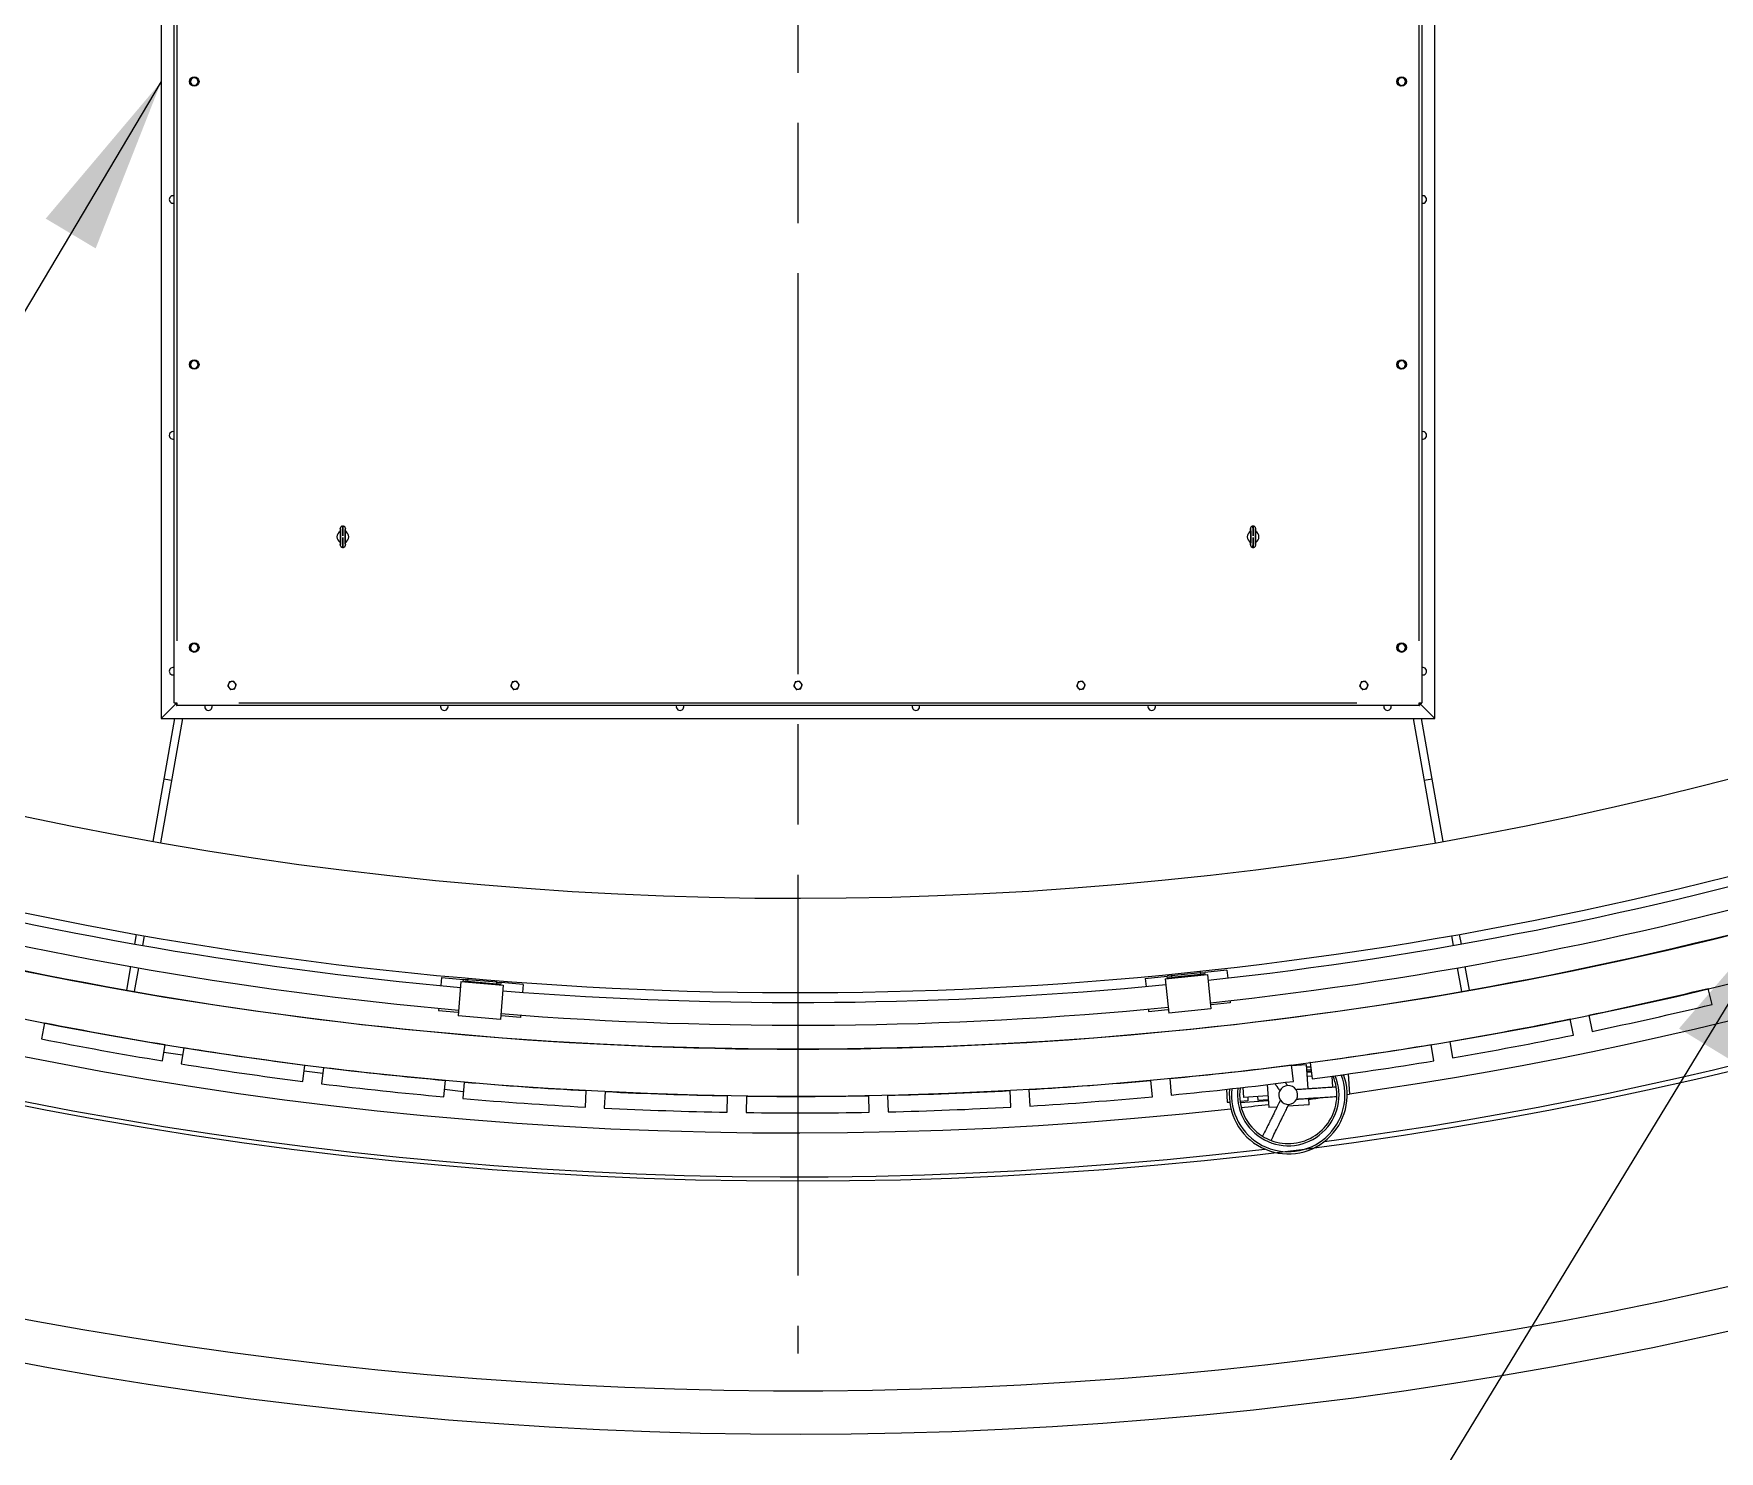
# Model space of a CAD drawing. Header units: millimetres. Extents: x 0 to 89100, y 0 to 63000.
# Drawn here: x 18898 to 22472, y 6800 to 9805 of the extents above; entities that cross this region are included whole.
import ezdxf

# ---------------------------------------------------------------- set-up
doc = ezdxf.new("R2010")
doc.units = ezdxf.units.MM
doc.header["$LTSCALE"] = 150
doc.linetypes.add('CHAIN', pattern=[0.3543, 0.2362, -0.0295, 0.0591, -0.0295])
doc.layers.add('4003-AREA-02.1_F-Foundation', color=7, linetype='Continuous', lineweight=25, true_color=0xadadad)
for name, color, linetype, lineweight in [('4003-AREA-02.1_T-Tank', 7, 'Continuous', 25), ('Center Mark', 7, 'Continuous', 18), ('Symbol', 7, 'Continuous', 18), ('Visible', 7, 'Continuous', 25), ('Visible Narrow', 7, 'Continuous', 18)]:
    doc.layers.add(name, color=color, linetype=linetype, lineweight=lineweight)
doc.styles.add('Title', font='arial.ttf')
doc.dimstyles.new('Default - Method 2a$7', dxfattribs={"dimscale": 150, "dimtxt": 3, "dimasz": 2.5, "dimexe": 3, "dimexo": 0.5, "dimgap": 0.7, "dimtad": 0, "dimtoh": 1, "dimdec": 1, "dimrnd": 1e-08, "dimtxsty": 'Title', "dimcen": 0.09, "dimdle": 10, "dimclrd": 256, "dimclre": 256, "dimclrt": 7, "dimazin": 2, "dimtfac": 0.833333, "dimtdec": 1, "dimtmove": 0, "dimatfit": 3, "dimfxl": 1, "dimtolj": 1, "dimlwd": -1, "dimlwe": -1, "dimarcsym": 0})

msp = doc.modelspace()

# ---------------------------------------------------------------- linework, layer by layer
at = {"layer": '4003-AREA-02.1_F-Foundation'}
msp.add_circle((20518.6, 15802.58), 8430, dxfattribs=at)
at = {"layer": '4003-AREA-02.1_T-Tank'}
msp.add_circle((20518.6, 15802.58), 8150, dxfattribs=at)
at = {"layer": 'Center Mark', "linetype": 'CHAIN', "ltscale": 23.990969}
msp.add_line((20518.6, 24597.58), (20518.6, 7007.58), dxfattribs=at)
at = {"layer": 'Visible'}
for p, q in [((19168.6, 11053.93), (19168.6, 8353.93)), ((21868.62, 8353.93), (21868.62, 11053.93)), ((19195.61, 8386.93), (19195.61, 11020.93)), ((21841.61, 11020.93), (21841.61, 8386.93)), ((19553.18, 8761.43), (19554.05, 8761.43)), ((21483.18, 8761.43), (21484.05, 8761.43)), ((19547.61, 8751.43), (19547.87, 8751.43)), ((19547.61, 8749.9), (19547.61, 8751.43)), ((19547.61, 8726.43), (19547.61, 8727.97)), ((19547.61, 8726.43), (19547.87, 8726.43)), ((19559.61, 8751.43), (19559.35, 8751.43)), ((19559.35, 8726.43), (19559.61, 8726.43)), ((19559.61, 8751.43), (19559.61, 8749.9)), ((19559.61, 8727.97), (19559.61, 8726.43)), ((21477.61, 8751.43), (21477.87, 8751.43)), ((21477.61, 8749.9), (21477.61, 8751.43)), ((21477.61, 8726.43), (21477.61, 8727.97)), ((21477.61, 8726.43), (21477.87, 8726.43)), ((21489.61, 8751.43), (21489.35, 8751.43)), ((21489.35, 8726.43), (21489.61, 8726.43)), ((21489.61, 8751.43), (21489.61, 8749.9)), ((21489.61, 8727.97), (21489.61, 8726.43)), ((19553.18, 8716.43), (19554.05, 8716.43)), ((21483.18, 8716.43), (21484.05, 8716.43)), ((19168.6, 8353.93), (19201.61, 8386.93)), ((19201.61, 8386.93), (19168.61, 8353.92)), ((19195.61, 8386.93), (19201.61, 8386.93)), ((19195.61, 8386.93), (19195.61, 8386.05)), ((19198.61, 8386.05), (19195.61, 8386.05)), ((19198.61, 8386.93), (19198.61, 8386.05)), ((19201.61, 8383.93), (19200.73, 8383.93)), ((19200.73, 8383.93), (19200.73, 8380.93)), ((19200.73, 8380.93), (19201.61, 8380.93)), ((19201.61, 8386.93), (19201.61, 8380.93)), ((21835.61, 8380.93), (19201.61, 8380.93)), ((21868.61, 8353.92), (21835.61, 8386.93)), ((21835.61, 8386.93), (21841.61, 8386.93)), ((21835.61, 8380.93), (21835.61, 8386.93)), ((21835.61, 8383.93), (21836.49, 8383.93)), ((21835.61, 8380.93), (21836.49, 8380.93)), ((21835.62, 8386.93), (21868.62, 8353.93)), ((21836.49, 8383.93), (21836.49, 8380.93)), ((21838.61, 8386.93), (21838.61, 8386.05)), ((21838.61, 8386.05), (21841.61, 8386.05)), ((21841.61, 8386.05), (21841.61, 8386.93)), ((19151.06, 8092.93), (19197.08, 8353.92)), ((19213.33, 8353.92), (19166.82, 8090.15)), ((19168.61, 8353.92), (21868.61, 8353.92)), ((21870.39, 8090.15), (21823.88, 8353.92)), ((21840.13, 8353.92), (21886.15, 8092.93)), ((19112.71, 7875.44), (19116.33, 7895.97)), ((19132.09, 7893.19), (19128.47, 7872.66)), ((21908.74, 7872.66), (21905.12, 7893.19)), ((21920.88, 7895.97), (21924.5, 7875.44)), ((19095.49, 7777.79), (19104.32, 7827.87)), ((21932.89, 7827.87), (21941.72, 7777.79)), ((19120.08, 7825.09), (19111.25, 7775.02)), ((19762.55, 7804.27), (19761.15, 7787.45)), ((19762.55, 7804.27), (19809.39, 7800.35)), ((19803.99, 7795.79), (19797.91, 7723.04)), ((19803.99, 7795.79), (19893.68, 7788.29)), ((19808.97, 7795.37), (19809.39, 7800.35)), ((19818.36, 7799.6), (19809.39, 7800.35)), ((19811.96, 7795.12), (19812.13, 7797.11)), ((19818.11, 7796.61), (19812.13, 7797.11)), ((19818.11, 7796.61), (19879.89, 7791.45)), ((19818.61, 7802.59), (19818.36, 7799.6)), ((19880.14, 7794.44), (19818.36, 7799.6)), ((19818.65, 7803.15), (19818.61, 7802.59)), ((19879.89, 7791.45), (19885.87, 7790.95)), ((19880.14, 7794.44), (19880.39, 7797.43)), ((19880.14, 7794.44), (19889.11, 7793.69)), ((19880.44, 7797.98), (19880.39, 7797.43)), ((19888.69, 7788.7), (19889.11, 7793.69)), ((19935.95, 7789.77), (19889.11, 7793.69)), ((21254.93, 7802.43), (21301.68, 7807.24)), ((21254.93, 7802.43), (21256.66, 7785.64)), ((21297.22, 7801.76), (21386.75, 7810.97)), ((21297.22, 7801.76), (21304.7, 7729.14)), ((21310.64, 7808.16), (21301.68, 7807.24)), ((21302.2, 7802.27), (21301.68, 7807.24)), ((21310.94, 7805.18), (21304.97, 7804.56)), ((21305.18, 7802.57), (21304.97, 7804.56)), ((21310.27, 7811.7), (21310.33, 7811.15)), ((21310.33, 7811.15), (21310.64, 7808.16)), ((21372.31, 7814.51), (21310.64, 7808.16)), ((21310.94, 7805.18), (21372.62, 7811.53)), ((21371.95, 7818.05), (21372, 7817.5)), ((21372.31, 7814.51), (21372, 7817.5)), ((21372.31, 7814.51), (21381.26, 7815.44)), ((21372.62, 7811.53), (21378.59, 7812.14)), ((21378.79, 7810.15), (21378.59, 7812.14)), ((21428.02, 7820.25), (21381.26, 7815.44)), ((21381.77, 7810.46), (21381.26, 7815.44)), ((21386.75, 7810.97), (21394.23, 7738.36)), ((21428.02, 7820.25), (21429.74, 7803.46)), ((21925.96, 7775.02), (21917.13, 7825.09)), ((19885.71, 7788.95), (19885.87, 7790.95)), ((19893.68, 7788.29), (19887.6, 7715.54)), ((19935.95, 7789.77), (19934.54, 7772.95)), ((22456.8, 7747.48), (22448.53, 7781.49)), ((19757.12, 7739.31), (19756.72, 7734.51)), ((19756.72, 7734.51), (19797.58, 7731.09)), ((19797.58, 7731.09), (19798.57, 7731.01)), ((19887.6, 7715.54), (19797.91, 7723.04)), ((19888.26, 7723.51), (19889.26, 7723.43)), ((19930.12, 7720.01), (19889.26, 7723.43)), ((19930.52, 7724.81), (19930.12, 7720.01)), ((21261.61, 7737.59), (21262.1, 7732.8)), ((21262.1, 7732.8), (21302.88, 7736.99)), ((21302.88, 7736.99), (21303.88, 7737.1)), ((21394.23, 7738.36), (21304.7, 7729.14)), ((21393.41, 7746.32), (21394.4, 7746.42)), ((21435.19, 7750.62), (21394.4, 7746.42)), ((21434.69, 7755.41), (21435.19, 7750.62)), ((22195.19, 7724.74), (22202.22, 7690.45)), ((18921.15, 7708.72), (18914.29, 7674.4)), ((22163.03, 7682.42), (22156, 7716.71)), ((19171.01, 7627.92), (19176.62, 7662.46)), ((19216.1, 7656.05), (19210.49, 7621.5)), ((21867.1, 7628.06), (21861.32, 7662.58)), ((21900.77, 7669.19), (21906.55, 7634.67)), ((19173.99, 7646.24), (19213.66, 7641.01)), ((19468.73, 7584.37), (19473.08, 7619.1)), ((19512.77, 7614.13), (19508.42, 7579.4)), ((21569.38, 7584.49), (21564.86, 7619.2)), ((21564.99, 7618.23), (21596.98, 7620.32)), ((21600.37, 7568.43), (21596.98, 7620.32)), ((21605.76, 7614.88), (21597.37, 7614.33)), ((21604.52, 7624.36), (21609.05, 7589.66)), ((19471.57, 7607.05), (19511.23, 7601.83)), ((19767.83, 7551.67), (19770.92, 7586.53)), ((19810.77, 7583.01), (19807.68, 7548.14)), ((21270.28, 7551.75), (21267.02, 7586.6)), ((21306.85, 7590.33), (21310.11, 7555.48)), ((21513.59, 7577.55), (21516.77, 7528.9)), ((21606.54, 7608.91), (21597.77, 7608.34)), ((21606.93, 7605.93), (21597.96, 7605.35)), ((21607.18, 7603.95), (21598.09, 7603.35)), ((21598.61, 7595.37), (21608.22, 7596)), ((21650.73, 7595.3), (21652.26, 7571.81)), ((21685.35, 7600.15), (21688.16, 7557.12)), ((19769.27, 7567.85), (19808.96, 7562.63)), ((20067.93, 7529.85), (20069.75, 7564.8)), ((20109.69, 7562.72), (20107.87, 7527.77)), ((20368.62, 7518.94), (20369.17, 7553.94)), ((20409.16, 7553.31), (20408.61, 7518.31)), ((20669.5, 7518.96), (20668.78, 7553.95)), ((20708.77, 7554.78), (20709.49, 7519.78)), ((20970.19, 7529.9), (20968.2, 7564.84)), ((21008.13, 7567.12), (21010.12, 7532.18)), ((21427.19, 7567.56), (21428.98, 7540.2)), ((21472.65, 7543.05), (21455.85, 7541.95)), ((21456.13, 7539.97), (21515.79, 7543.86)), ((21461.88, 7571.46), (21463.25, 7550.45)), ((21515.14, 7553.84), (21463.25, 7550.45)), ((21472.13, 7551.03), (21472.65, 7543.05)), ((21493.27, 7552.41), (21493.79, 7544.43)), ((21493.79, 7544.43), (21515.66, 7545.86)), ((21602.59, 7534.5), (21601.67, 7548.47)), ((21683.11, 7556.79), (21688.16, 7557.12)), ((21428.98, 7540.2), (21434.03, 7540.53)), ((21534.33, 7530.04), (21516.77, 7528.9)), ((21602.59, 7534.5), (21557.37, 7531.55))]:
    msp.add_line(p, q, dxfattribs=at)
for centre, radius in [((20518.6, 15802.58), 8250), ((19238.61, 9703.93), 10), ((21798.61, 9703.93), 10), ((19238.61, 9103.93), 10), ((21798.61, 9103.93), 10), ((19238.61, 8503.93), 10), ((21798.61, 8503.93), 10)]:
    msp.add_circle(centre, radius, dxfattribs=at)
for centre, radius, start, end in [((20518.6, 15802.58), 8966, 45.965085, 314.034915), ((20518.6, 15802.58), 8420, 17.272232, 276.750813), ((20518.6, 15802.58), 8326.9, 17.471529, 276.329235), ((20518.6, 15802.58), 8420, 277.617442, 342.727768), ((20518.6, 15802.58), 8326.9, 278.073684, 342.528471), ((20518.6, 15802.58), 8030, 205.790004, 303.30742), ((20518.6, 15802.58), 7830, 206.60031, 297.796899), ((19238.61, 9703.93), 8, 147.87607, 207.87607), ((19238.61, 9703.93), 8, 207.87607, 267.87607), ((19238.61, 9703.93), 8, 87.87607, 147.87607), ((19238.61, 9703.93), 8, 267.87607, 327.87607), ((19238.61, 9703.93), 8, 27.87607, 87.87607), ((19238.61, 9703.93), 8, 327.87607, 27.87607), ((21798.61, 9703.93), 8, 165.54232, 225.54232), ((21798.61, 9703.93), 8, 105.54232, 165.54232), ((21798.61, 9703.93), 8, 225.54232, 285.54232), ((21798.61, 9703.93), 8, 45.54232, 105.54232), ((21798.61, 9703.93), 8, 285.54232, 345.54232), ((21798.61, 9703.93), 8, 345.54232, 45.54232), ((20518.6, 15802.58), 8874, 225.297004, 314.029925), ((19193.6, 9453.93), 8, 75.45565, 284.54435), ((21843.62, 9453.93), 8, 255.45565, 104.54435), ((19238.61, 9103.93), 8, 147.87607, 207.87607), ((19238.61, 9103.93), 8, 207.87607, 267.87607), ((19238.61, 9103.93), 8, 87.87607, 147.87607), ((19238.61, 9103.93), 8, 267.87607, 327.87607), ((19238.61, 9103.93), 8, 27.87607, 87.87607), ((19238.61, 9103.93), 8, 327.87607, 27.87607), ((21798.61, 9103.93), 8, 165.54232, 225.54232), ((21798.61, 9103.93), 8, 105.54232, 165.54232), ((21798.61, 9103.93), 8, 225.54232, 285.54232), ((21798.61, 9103.93), 8, 45.54232, 105.54232), ((21798.61, 9103.93), 8, 285.54232, 345.54232), ((21798.61, 9103.93), 8, 345.54232, 45.54232), ((19193.6, 8953.93), 8, 75.45565, 284.54435), ((21843.62, 8953.93), 8, 255.45565, 104.54435), ((20518.6, 15802.58), 8150, 240.056241, 259.943759), ((19553.61, 8738.93), 12.5, 117.64713, 242.35287), ((19553.61, 8738.93), 12.5, 297.64713, 62.35287), ((21483.61, 8738.93), 12.5, 117.64713, 242.35287), ((21483.61, 8738.93), 12.5, 297.64713, 62.35287), ((20518.6, 15802.58), 8150, 280.056241, 299.943759), ((19238.61, 8503.93), 8, 147.87607, 207.87607), ((19238.61, 8503.93), 8, 87.87607, 147.87607), ((19238.61, 8503.93), 8, 27.87607, 87.87607), ((19238.61, 8503.93), 8, 327.87607, 27.87607), ((21798.61, 8503.93), 8, 105.54232, 165.54232), ((21798.61, 8503.93), 8, 45.54232, 105.54232), ((21798.61, 8503.93), 8, 345.54232, 45.54232), ((19238.61, 8503.93), 8, 207.87607, 267.87607), ((19238.61, 8503.93), 8, 267.87607, 327.87607), ((21798.61, 8503.93), 8, 165.54232, 225.54232), ((21798.61, 8503.93), 8, 225.54232, 285.54232), ((21798.61, 8503.93), 8, 285.54232, 345.54232), ((19193.6, 8453.93), 8, 75.45565, 284.54435), ((21843.62, 8453.93), 8, 255.45565, 104.54435), ((19318.61, 8423.93), 8, 158.11971, 218.11971), ((19318.61, 8423.93), 8, 98.11971, 158.11971), ((19318.61, 8423.93), 8, 218.11971, 278.11971), ((19318.61, 8423.93), 8, 38.11971, 98.11971), ((19318.61, 8423.93), 8, 278.11971, 338.11971), ((19318.61, 8423.93), 8, 338.11971, 38.11971), ((19918.61, 8423.93), 8, 158.11971, 218.11971), ((19918.61, 8423.93), 8, 98.11971, 158.11971), ((19918.61, 8423.93), 8, 218.11971, 278.11971), ((19918.61, 8423.93), 8, 38.11971, 98.11971), ((19918.61, 8423.93), 8, 278.11971, 338.11971), ((19918.61, 8423.93), 8, 338.11971, 38.11971), ((20518.61, 8423.93), 8, 158.11971, 218.11971), ((20518.61, 8423.93), 8, 98.11971, 158.11971), ((20518.61, 8423.93), 8, 218.11971, 278.11971), ((20518.61, 8423.93), 8, 38.11971, 98.11971), ((20518.61, 8423.93), 8, 278.11971, 338.11971), ((20518.61, 8423.93), 8, 338.11971, 38.11971), ((21118.61, 8423.93), 8, 158.11971, 218.11971), ((21118.61, 8423.93), 8, 98.11971, 158.11971), ((21118.61, 8423.93), 8, 218.11971, 278.11971), ((21118.61, 8423.93), 8, 38.11971, 98.11971), ((21118.61, 8423.93), 8, 278.11971, 338.11971), ((21118.61, 8423.93), 8, 338.11971, 38.11971), ((21718.61, 8423.93), 8, 158.11971, 218.11971), ((21718.61, 8423.93), 8, 98.11971, 158.11971), ((21718.61, 8423.93), 8, 218.11971, 278.11971), ((21718.61, 8423.93), 8, 38.11971, 98.11971), ((21718.61, 8423.93), 8, 278.11971, 338.11971), ((21718.61, 8423.93), 8, 338.11971, 38.11971), ((19268.61, 8378.92), 8, 165.45565, 14.54435), ((19768.61, 8378.92), 8, 165.45565, 14.54435), ((20268.61, 8378.92), 8, 165.45565, 14.54435), ((20768.61, 8378.92), 8, 165.45565, 14.54435), ((21268.61, 8378.92), 8, 165.45565, 14.54435), ((21768.61, 8378.92), 8, 165.45565, 14.54435), ((20518.6, 15802.58), 7695, 259.940433, 260.059567), ((20518.6, 15802.58), 7695, 279.940433, 280.059567), ((20518.6, 15802.58), 8050.85, 276.19935, 286.217382), ((20518.6, 15802.58), 8050.85, 254.978237, 264.9003), ((20518.6, 15802.58), 8099.15, 276.19744, 286.219291), ((20518.6, 15802.58), 8099.15, 254.978237, 264.90221), ((20518.6, 15802.58), 8150, 259.943759, 260.056241), ((20518.6, 15802.58), 8150, 260.056241, 279.943759), ((20518.6, 15802.58), 8050.85, 265.540809, 275.558841), ((20518.6, 15802.58), 8150, 279.943759, 280.056241), ((20518.6, 15802.58), 8250, 281.725443, 283.52857), ((20518.6, 15802.58), 8099.15, 265.5389, 275.560751), ((20518.6, 15802.58), 8285, 281.724856, 283.529156), ((20518.6, 15802.58), 8250, 258.835269, 260.638396), ((20518.6, 15802.58), 8250, 279.644518, 281.447645), ((20518.6, 15802.58), 8285, 258.834683, 260.638983), ((20518.6, 15802.58), 8250, 260.916194, 262.719321), ((20518.6, 15802.58), 8250, 277.563593, 279.36672), ((20518.6, 15802.58), 8285, 279.643931, 281.448232), ((20518.6, 15802.58), 8285, 260.915607, 262.719908), ((20518.6, 15802.58), 8250, 262.997119, 264.800246), ((20518.6, 15802.58), 8250, 275.482668, 277.285795), ((20518.6, 15802.58), 8285, 277.563006, 279.367307), ((20518.6, 15802.58), 8285, 262.996532, 264.800833), ((20518.6, 15802.58), 8250, 265.078044, 266.881171), ((20518.6, 15802.58), 8250, 273.401743, 275.20487), ((20518.6, 15802.58), 8285, 275.482081, 277.286382), ((21558.11, 7555.65), 125, 174.19767, 20.17059), ((21558.11, 7555.65), 120.32, 173.71748, 20.65078), ((21558.11, 7555.65), 107.68, 172.1956, 22.17265), ((21558.11, 7555.65), 103.18, 9.29738, 22.80947), ((20518.6, 15802.58), 8285, 265.077457, 266.881758), ((20518.6, 15802.58), 8250, 267.158969, 268.962096), ((20518.6, 15802.58), 8250, 269.239894, 271.04302), ((20518.6, 15802.58), 8250, 271.320818, 273.123945), ((20518.6, 15802.58), 8285, 273.401157, 275.205457), ((21558.11, 7555.65), 103.18, 171.55879, 238.17373), ((21558.11, 7555.65), 103.18, 249.29738, 358.17373), ((21558.11, 7555.65), 20, 153.73556, 213.73556), ((21558.11, 7555.65), 20, 93.73556, 153.73556), ((21558.11, 7555.65), 20, 213.73556, 273.73556), ((21558.11, 7555.65), 20, 33.73556, 93.73556), ((21558.11, 7555.65), 20, 273.73556, 333.73556), ((21558.11, 7555.65), 20, 333.73556, 33.73556), ((20518.6, 15802.58), 8326.9, 277.474488, 277.683057), ((21558.11, 7555.65), 103.18, 358.17373, 9.29738), ((20518.6, 15802.58), 8285, 267.158382, 268.962682), ((20518.6, 15802.58), 8285, 269.239307, 271.043607), ((20518.6, 15802.58), 8285, 271.320232, 273.124532), ((20518.6, 15802.58), 8326.9, 276.480799, 276.881666), ((21558.11, 7555.65), 103.18, 238.17373, 249.29738)]:
    msp.add_arc(centre, radius, start, end, dxfattribs=at)
for points, weights in [([(19231.84, 9708.19), (19230.7, 9706.37), (19229.38, 9704.27)], [1, 1.03814443452, 1.0003653387]), ([(19229.38, 9704.27), (19230.54, 9702.09), (19231.54, 9700.19)], [1.0003653387, 1.03814443452, 1]), ([(19231.54, 9700.19), (19232.54, 9698.3), (19233.7, 9696.11)], [1, 1.03814443452, 1.0003653387]), ([(19234.29, 9712.1), (19232.98, 9710), (19231.84, 9708.19)], [1.0003653387, 1.03814443452, 1]), ([(19233.7, 9696.11), (19236.18, 9696.02), (19238.32, 9695.94)], [1.0003653387, 1.03814443452, 1]), ([(19238.91, 9711.93), (19236.77, 9712.01), (19234.29, 9712.1)], [1, 1.03814443452, 1.0003653387]), ([(19238.32, 9695.94), (19240.46, 9695.86), (19242.93, 9695.77)], [1, 1.03814443452, 1.0003653387]), ([(19243.53, 9711.76), (19241.05, 9711.85), (19238.91, 9711.93)], [1.0003653387, 1.03814443452, 1]), ([(19242.93, 9695.77), (19244.25, 9697.86), (19245.39, 9699.68)], [1.0003653387, 1.03814443452, 1]), ([(19245.69, 9707.67), (19244.68, 9709.57), (19243.53, 9711.76)], [1, 1.03814443452, 1.0003653387]), ([(19245.39, 9699.68), (19246.53, 9701.49), (19247.84, 9703.59)], [1, 1.03814443452, 1.0003653387]), ([(19247.84, 9703.59), (19246.69, 9705.78), (19245.69, 9707.67)], [1.0003653387, 1.03814443452, 1]), ([(21790.87, 9705.93), (21790.33, 9703.85), (21789.71, 9701.46)], [1, 1.03814443452, 1.0003653387]), ([(21789.71, 9701.46), (21791.48, 9699.72), (21793.01, 9698.22)], [1.0003653387, 1.03814443452, 1]), ([(21792.02, 9710.4), (21791.4, 9708.01), (21790.87, 9705.93)], [1.0003653387, 1.03814443452, 1]), ([(21796.47, 9711.64), (21794.4, 9711.07), (21792.02, 9710.4)], [1, 1.03814443452, 1.0003653387]), ([(21793.01, 9698.22), (21794.54, 9696.72), (21796.31, 9694.99)], [1, 1.03814443452, 1.0003653387]), ([(21796.31, 9694.99), (21798.69, 9695.65), (21800.76, 9696.22)], [1.0003653387, 1.03814443452, 1]), ([(21800.92, 9712.88), (21798.54, 9712.21), (21796.47, 9711.64)], [1.0003653387, 1.03814443452, 1]), ([(21800.76, 9696.22), (21802.82, 9696.8), (21805.21, 9697.46)], [1, 1.03814443452, 1.0003653387]), ([(21804.22, 9709.64), (21802.69, 9711.14), (21800.92, 9712.88)], [1, 1.03814443452, 1.0003653387]), ([(21807.51, 9706.41), (21805.75, 9708.14), (21804.22, 9709.64)], [1.0003653387, 1.03814443452, 1]), ([(21805.21, 9697.46), (21805.83, 9699.86), (21806.36, 9701.94)], [1.0003653387, 1.03814443452, 1]), ([(21806.36, 9701.94), (21806.9, 9704.01), (21807.51, 9706.41)], [1, 1.03814443452, 1.0003653387]), ([(19231.84, 9108.19), (19230.7, 9106.37), (19229.38, 9104.27)], [1, 1.03814443452, 1.0003653387]), ([(19229.38, 9104.27), (19230.54, 9102.09), (19231.54, 9100.19)], [1.0003653387, 1.03814443452, 1]), ([(19231.54, 9100.19), (19232.54, 9098.3), (19233.7, 9096.11)], [1, 1.03814443452, 1.0003653387]), ([(19234.29, 9112.1), (19232.98, 9110), (19231.84, 9108.19)], [1.0003653387, 1.03814443452, 1]), ([(19233.7, 9096.11), (19236.18, 9096.02), (19238.32, 9095.94)], [1.0003653387, 1.03814443452, 1]), ([(19238.91, 9111.93), (19236.77, 9112.01), (19234.29, 9112.1)], [1, 1.03814443452, 1.0003653387]), ([(19238.32, 9095.94), (19240.46, 9095.86), (19242.93, 9095.77)], [1, 1.03814443452, 1.0003653387]), ([(19243.53, 9111.76), (19241.05, 9111.85), (19238.91, 9111.93)], [1.0003653387, 1.03814443452, 1]), ([(19242.93, 9095.77), (19244.25, 9097.86), (19245.39, 9099.68)], [1.0003653387, 1.03814443452, 1]), ([(19245.69, 9107.67), (19244.68, 9109.57), (19243.53, 9111.76)], [1, 1.03814443452, 1.0003653387]), ([(19245.39, 9099.68), (19246.53, 9101.49), (19247.84, 9103.59)], [1, 1.03814443452, 1.0003653387]), ([(19247.84, 9103.59), (19246.69, 9105.78), (19245.69, 9107.67)], [1.0003653387, 1.03814443452, 1]), ([(21790.87, 9105.93), (21790.33, 9103.85), (21789.71, 9101.46)], [1, 1.03814443452, 1.0003653387]), ([(21789.71, 9101.46), (21791.48, 9099.72), (21793.01, 9098.22)], [1.0003653387, 1.03814443452, 1]), ([(21792.02, 9110.4), (21791.4, 9108.01), (21790.87, 9105.93)], [1.0003653387, 1.03814443452, 1]), ([(21796.47, 9111.64), (21794.4, 9111.07), (21792.02, 9110.4)], [1, 1.03814443452, 1.0003653387]), ([(21793.01, 9098.22), (21794.54, 9096.72), (21796.31, 9094.99)], [1, 1.03814443452, 1.0003653387]), ([(21796.31, 9094.99), (21798.69, 9095.65), (21800.76, 9096.22)], [1.0003653387, 1.03814443452, 1]), ([(21800.92, 9112.88), (21798.54, 9112.21), (21796.47, 9111.64)], [1.0003653387, 1.03814443452, 1]), ([(21800.76, 9096.22), (21802.82, 9096.8), (21805.21, 9097.46)], [1, 1.03814443452, 1.0003653387]), ([(21804.22, 9109.64), (21802.69, 9111.14), (21800.92, 9112.88)], [1, 1.03814443452, 1.0003653387]), ([(21807.51, 9106.41), (21805.75, 9108.14), (21804.22, 9109.64)], [1.0003653387, 1.03814443452, 1]), ([(21805.21, 9097.46), (21805.83, 9099.86), (21806.36, 9101.94)], [1.0003653387, 1.03814443452, 1]), ([(21806.36, 9101.94), (21806.9, 9104.01), (21807.51, 9106.41)], [1, 1.03814443452, 1.0003653387]), ([(19547.81, 8750.01), (19547.82, 8749.37), (19547.82, 8748.78)], [1, 1.03210525676, 1.06244661735]), ([(19547.82, 8729.08), (19547.82, 8728.5), (19547.81, 8727.86)], [1.06244661735, 1.03210525676, 1]), ([(19559.41, 8748.78), (19559.41, 8749.37), (19559.41, 8750.01)], [1.06244661735, 1.03210525676, 1]), ([(19559.41, 8727.86), (19559.41, 8728.5), (19559.41, 8729.08)], [1, 1.03210525676, 1.06244661735]), ([(21477.81, 8750.01), (21477.82, 8749.37), (21477.82, 8748.78)], [1, 1.03210525676, 1.06244661735]), ([(21477.82, 8729.08), (21477.82, 8728.5), (21477.81, 8727.86)], [1.06244661735, 1.03210525676, 1]), ([(21489.41, 8748.78), (21489.41, 8749.37), (21489.41, 8750.01)], [1.06244661735, 1.03210525676, 1]), ([(21489.41, 8727.86), (21489.41, 8728.5), (21489.41, 8729.08)], [1, 1.03210525676, 1.06244661735]), ([(19231.84, 8508.19), (19230.7, 8506.37), (19229.38, 8504.27)], [1, 1.03814443452, 1.0003653387]), ([(19234.29, 8512.1), (19232.98, 8510), (19231.84, 8508.19)], [1.0003653387, 1.03814443452, 1]), ([(19238.91, 8511.93), (19236.77, 8512.01), (19234.29, 8512.1)], [1, 1.03814443452, 1.0003653387]), ([(19243.53, 8511.76), (19241.05, 8511.85), (19238.91, 8511.93)], [1.0003653387, 1.03814443452, 1]), ([(19245.69, 8507.67), (19244.68, 8509.57), (19243.53, 8511.76)], [1, 1.03814443452, 1.0003653387]), ([(19247.84, 8503.59), (19246.69, 8505.78), (19245.69, 8507.67)], [1.0003653387, 1.03814443452, 1]), ([(21792.02, 8510.4), (21791.4, 8508.01), (21790.87, 8505.93)], [1.0003653387, 1.03814443452, 1]), ([(21796.47, 8511.64), (21794.4, 8511.07), (21792.02, 8510.4)], [1, 1.03814443452, 1.0003653387]), ([(21800.92, 8512.88), (21798.54, 8512.21), (21796.47, 8511.64)], [1.0003653387, 1.03814443452, 1]), ([(21804.22, 8509.64), (21802.69, 8511.14), (21800.92, 8512.88)], [1, 1.03814443452, 1.0003653387]), ([(21807.51, 8506.41), (21805.75, 8508.14), (21804.22, 8509.64)], [1.0003653387, 1.03814443452, 1]), ([(21806.36, 8501.94), (21806.9, 8504.01), (21807.51, 8506.41)], [1, 1.03814443452, 1.0003653387]), ([(19229.38, 8504.27), (19230.54, 8502.09), (19231.54, 8500.19)], [1.0003653387, 1.03814443452, 1]), ([(19231.54, 8500.19), (19232.54, 8498.3), (19233.7, 8496.11)], [1, 1.03814443452, 1.0003653387]), ([(19233.7, 8496.11), (19236.18, 8496.02), (19238.32, 8495.94)], [1.0003653387, 1.03814443452, 1]), ([(19238.32, 8495.94), (19240.46, 8495.86), (19242.93, 8495.77)], [1, 1.03814443452, 1.0003653387]), ([(19242.93, 8495.77), (19244.25, 8497.86), (19245.39, 8499.68)], [1.0003653387, 1.03814443452, 1]), ([(19245.39, 8499.68), (19246.53, 8501.49), (19247.84, 8503.59)], [1, 1.03814443452, 1.0003653387]), ([(21790.87, 8505.93), (21790.33, 8503.85), (21789.71, 8501.46)], [1, 1.03814443452, 1.0003653387]), ([(21789.71, 8501.46), (21791.48, 8499.72), (21793.01, 8498.22)], [1.0003653387, 1.03814443452, 1]), ([(21793.01, 8498.22), (21794.54, 8496.72), (21796.31, 8494.99)], [1, 1.03814443452, 1.0003653387]), ([(21796.31, 8494.99), (21798.69, 8495.65), (21800.76, 8496.22)], [1.0003653387, 1.03814443452, 1]), ([(21800.76, 8496.22), (21802.82, 8496.8), (21805.21, 8497.46)], [1, 1.03814443452, 1.0003653387]), ([(21805.21, 8497.46), (21805.83, 8499.86), (21806.36, 8501.94)], [1.0003653387, 1.03814443452, 1]), ([(19311.19, 8426.91), (19310.39, 8424.92), (19309.47, 8422.63)], [1, 1.03814443452, 1.0003653387]), ([(19309.47, 8422.63), (19311, 8420.68), (19312.32, 8418.99)], [1.0003653387, 1.03814443452, 1]), ([(19312.91, 8431.2), (19311.99, 8428.9), (19311.19, 8426.91)], [1.0003653387, 1.03814443452, 1]), ([(19312.32, 8418.99), (19313.64, 8417.31), (19315.17, 8415.36)], [1, 1.03814443452, 1.0003653387]), ([(19317.48, 8431.85), (19315.36, 8431.55), (19312.91, 8431.2)], [1, 1.03814443452, 1.0003653387]), ([(19315.17, 8415.36), (19317.62, 8415.71), (19319.74, 8416.01)], [1.0003653387, 1.03814443452, 1]), ([(19322.06, 8432.5), (19319.61, 8432.16), (19317.48, 8431.85)], [1.0003653387, 1.03814443452, 1]), ([(19319.74, 8416.01), (19321.87, 8416.32), (19324.32, 8416.67)], [1, 1.03814443452, 1.0003653387]), ([(19324.91, 8428.87), (19323.58, 8430.56), (19322.06, 8432.5)], [1, 1.03814443452, 1.0003653387]), ([(19324.32, 8416.67), (19325.24, 8418.96), (19326.04, 8420.95)], [1.0003653387, 1.03814443452, 1]), ([(19327.76, 8425.24), (19326.23, 8427.18), (19324.91, 8428.87)], [1.0003653387, 1.03814443452, 1]), ([(19326.04, 8420.95), (19326.84, 8422.94), (19327.76, 8425.24)], [1, 1.03814443452, 1.0003653387]), ([(19911.19, 8426.91), (19910.39, 8424.92), (19909.47, 8422.63)], [1, 1.03814443452, 1.0003653387]), ([(19909.47, 8422.63), (19911, 8420.68), (19912.32, 8418.99)], [1.0003653387, 1.03814443452, 1]), ([(19912.91, 8431.2), (19911.99, 8428.9), (19911.19, 8426.91)], [1.0003653387, 1.03814443452, 1]), ([(19912.32, 8418.99), (19913.64, 8417.31), (19915.17, 8415.36)], [1, 1.03814443452, 1.0003653387]), ([(19917.48, 8431.85), (19915.36, 8431.55), (19912.91, 8431.2)], [1, 1.03814443452, 1.0003653387]), ([(19915.17, 8415.36), (19917.62, 8415.71), (19919.74, 8416.01)], [1.0003653387, 1.03814443452, 1]), ([(19922.06, 8432.5), (19919.61, 8432.16), (19917.48, 8431.85)], [1.0003653387, 1.03814443452, 1]), ([(19919.74, 8416.01), (19921.87, 8416.32), (19924.32, 8416.67)], [1, 1.03814443452, 1.0003653387]), ([(19924.91, 8428.87), (19923.58, 8430.56), (19922.06, 8432.5)], [1, 1.03814443452, 1.0003653387]), ([(19924.32, 8416.67), (19925.24, 8418.96), (19926.04, 8420.95)], [1.0003653387, 1.03814443452, 1]), ([(19927.76, 8425.24), (19926.23, 8427.18), (19924.91, 8428.87)], [1.0003653387, 1.03814443452, 1]), ([(19926.04, 8420.95), (19926.84, 8422.94), (19927.76, 8425.24)], [1, 1.03814443452, 1.0003653387]), ([(20511.19, 8426.91), (20510.39, 8424.92), (20509.47, 8422.63)], [1, 1.03814443452, 1.0003653387]), ([(20509.47, 8422.63), (20511, 8420.68), (20512.32, 8418.99)], [1.0003653387, 1.03814443452, 1]), ([(20512.91, 8431.2), (20511.99, 8428.9), (20511.19, 8426.91)], [1.0003653387, 1.03814443452, 1]), ([(20512.32, 8418.99), (20513.64, 8417.31), (20515.17, 8415.36)], [1, 1.03814443452, 1.0003653387]), ([(20517.48, 8431.85), (20515.36, 8431.55), (20512.91, 8431.2)], [1, 1.03814443452, 1.0003653387]), ([(20515.17, 8415.36), (20517.62, 8415.71), (20519.74, 8416.01)], [1.0003653387, 1.03814443452, 1]), ([(20522.06, 8432.5), (20519.61, 8432.16), (20517.48, 8431.85)], [1.0003653387, 1.03814443452, 1]), ([(20519.74, 8416.01), (20521.87, 8416.32), (20524.32, 8416.67)], [1, 1.03814443452, 1.0003653387]), ([(20524.91, 8428.87), (20523.58, 8430.56), (20522.06, 8432.5)], [1, 1.03814443452, 1.0003653387]), ([(20524.32, 8416.67), (20525.24, 8418.96), (20526.04, 8420.95)], [1.0003653387, 1.03814443452, 1]), ([(20527.76, 8425.24), (20526.23, 8427.18), (20524.91, 8428.87)], [1.0003653387, 1.03814443452, 1]), ([(20526.04, 8420.95), (20526.84, 8422.94), (20527.76, 8425.24)], [1, 1.03814443452, 1.0003653387]), ([(21111.19, 8426.91), (21110.39, 8424.92), (21109.47, 8422.63)], [1, 1.03814443452, 1.0003653387]), ([(21109.47, 8422.63), (21111, 8420.68), (21112.32, 8418.99)], [1.0003653387, 1.03814443452, 1]), ([(21112.91, 8431.2), (21111.99, 8428.9), (21111.19, 8426.91)], [1.0003653387, 1.03814443452, 1]), ([(21112.32, 8418.99), (21113.64, 8417.31), (21115.17, 8415.36)], [1, 1.03814443452, 1.0003653387]), ([(21117.48, 8431.85), (21115.36, 8431.55), (21112.91, 8431.2)], [1, 1.03814443452, 1.0003653387]), ([(21115.17, 8415.36), (21117.62, 8415.71), (21119.74, 8416.01)], [1.0003653387, 1.03814443452, 1]), ([(21122.06, 8432.5), (21119.61, 8432.16), (21117.48, 8431.85)], [1.0003653387, 1.03814443452, 1]), ([(21119.74, 8416.01), (21121.87, 8416.32), (21124.32, 8416.67)], [1, 1.03814443452, 1.0003653387]), ([(21124.91, 8428.87), (21123.58, 8430.56), (21122.06, 8432.5)], [1, 1.03814443452, 1.0003653387]), ([(21124.32, 8416.67), (21125.24, 8418.96), (21126.04, 8420.95)], [1.0003653387, 1.03814443452, 1]), ([(21127.76, 8425.24), (21126.23, 8427.18), (21124.91, 8428.87)], [1.0003653387, 1.03814443452, 1]), ([(21126.04, 8420.95), (21126.84, 8422.94), (21127.76, 8425.24)], [1, 1.03814443452, 1.0003653387]), ([(21711.19, 8426.91), (21710.39, 8424.92), (21709.47, 8422.63)], [1, 1.03814443452, 1.0003653387]), ([(21709.47, 8422.63), (21711, 8420.68), (21712.32, 8418.99)], [1.0003653387, 1.03814443452, 1]), ([(21712.91, 8431.2), (21711.99, 8428.9), (21711.19, 8426.91)], [1.0003653387, 1.03814443452, 1]), ([(21712.32, 8418.99), (21713.64, 8417.31), (21715.17, 8415.36)], [1, 1.03814443452, 1.0003653387]), ([(21717.48, 8431.85), (21715.36, 8431.55), (21712.91, 8431.2)], [1, 1.03814443452, 1.0003653387]), ([(21715.17, 8415.36), (21717.62, 8415.71), (21719.74, 8416.01)], [1.0003653387, 1.03814443452, 1]), ([(21722.06, 8432.5), (21719.61, 8432.16), (21717.48, 8431.85)], [1.0003653387, 1.03814443452, 1]), ([(21719.74, 8416.01), (21721.87, 8416.32), (21724.32, 8416.67)], [1, 1.03814443452, 1.0003653387]), ([(21724.91, 8428.87), (21723.58, 8430.56), (21722.06, 8432.5)], [1, 1.03814443452, 1.0003653387]), ([(21724.32, 8416.67), (21725.24, 8418.96), (21726.04, 8420.95)], [1.0003653387, 1.03814443452, 1]), ([(21727.76, 8425.24), (21726.23, 8427.18), (21724.91, 8428.87)], [1.0003653387, 1.03814443452, 1]), ([(21726.04, 8420.95), (21726.84, 8422.94), (21727.76, 8425.24)], [1, 1.03814443452, 1.0003653387]), ([(21530.12, 7579.56), (21536.64, 7569.8), (21540.18, 7564.5)], [1.18255569517, 1.14734496787, 1]), ([(21556.81, 7575.6), (21554.91, 7578.45), (21552.32, 7582.33)], [1, 1.07391742545, 1.11961457254]), ([(21541.48, 7544.54), (21535.35, 7532.11), (21503.7, 7467.98)], [1, 1.38722408866, 1]), ([(21659.94, 7572.31), (21588.58, 7567.66), (21574.75, 7566.75)], [1, 1.38722408866, 1]), ([(21576.05, 7546.8), (21589.88, 7547.7), (21661.24, 7552.36)], [1, 1.38722408866, 1]), ([(21521.64, 7459.13), (21553.28, 7523.26), (21559.42, 7535.69)], [1, 1.38722408866, 1])]:
    msp.add_rational_spline(points, weights, degree=2, dxfattribs=at)
for points, knots in [([(19553.18, 8761.43), (19552.64, 8761.43), (19552.11, 8761.34), (19551.13, 8761.03), (19550.71, 8760.8), (19549.93, 8760.28), (19549.63, 8759.98), (19549.08, 8759.35), (19548.9, 8759.05), (19548.6, 8758.5), (19548.51, 8758.27), (19548.37, 8757.88), (19548.33, 8757.73), (19548.25, 8757.42), (19548.22, 8757.28), (19548.15, 8756.89), (19548.13, 8756.7), (19548.07, 8756.17), (19548.05, 8755.84), (19548, 8755.06), (19547.98, 8754.61), (19547.93, 8753.62), (19547.92, 8753.06), (19547.89, 8752.13), (19547.88, 8751.79), (19547.87, 8751.43)], [1.57079633, 1.57079633, 1.57079633, 1.57079633, 1.57881416, 1.57881416, 1.58764941, 1.58764941, 1.59920554, 1.59920554, 1.61631913, 1.61631913, 1.6395962, 1.6395962, 1.66681466, 1.66681466, 1.70702306, 1.70702306, 1.80036323, 1.80036323, 1.95742916, 1.95742916, 2.11449509, 2.11449509, 2.27156102, 2.27156102, 2.35612598, 2.35612598, 2.35612598, 2.35612598]), ([(19559.36, 8751.43), (19559.34, 8752.09), (19559.32, 8752.71), (19559.29, 8753.82), (19559.26, 8754.32), (19559.22, 8755.22), (19559.2, 8755.61), (19559.14, 8756.31), (19559.12, 8756.59), (19559.03, 8757.19), (19559.01, 8757.39), (19558.81, 8758.03), (19558.74, 8758.26), (19558.39, 8758.95), (19558.2, 8759.35), (19557.47, 8760.09), (19557.25, 8760.29), (19556.54, 8760.8), (19555.94, 8761.12), (19554.84, 8761.38), (19554.44, 8761.43), (19554.05, 8761.43)], [-2.35612598, -2.35612598, -2.35612598, -2.35612598, -2.19906005, -2.19906005, -2.04199412, -2.04199412, -1.88492819, -1.88492819, -1.72786226, -1.72786226, -1.65207906, -1.65207906, -1.6205185, -1.6205185, -1.59654689, -1.59654689, -1.58866891, -1.58866891, -1.57668938, -1.57668938, -1.57079633, -1.57079633, -1.57079633, -1.57079633]), ([(21483.18, 8761.43), (21482.64, 8761.43), (21482.11, 8761.34), (21481.13, 8761.03), (21480.71, 8760.8), (21479.93, 8760.28), (21479.63, 8759.98), (21479.08, 8759.35), (21478.9, 8759.05), (21478.6, 8758.5), (21478.51, 8758.27), (21478.37, 8757.88), (21478.33, 8757.73), (21478.25, 8757.42), (21478.22, 8757.28), (21478.15, 8756.89), (21478.13, 8756.7), (21478.07, 8756.17), (21478.05, 8755.84), (21478, 8755.06), (21477.98, 8754.61), (21477.93, 8753.62), (21477.92, 8753.06), (21477.89, 8752.13), (21477.88, 8751.79), (21477.87, 8751.43)], [1.57079633, 1.57079633, 1.57079633, 1.57079633, 1.57881416, 1.57881416, 1.58764941, 1.58764941, 1.59920554, 1.59920554, 1.61631913, 1.61631913, 1.6395962, 1.6395962, 1.66681466, 1.66681466, 1.70702306, 1.70702306, 1.80036323, 1.80036323, 1.95742916, 1.95742916, 2.11449509, 2.11449509, 2.27156102, 2.27156102, 2.35612598, 2.35612598, 2.35612598, 2.35612598]), ([(21489.36, 8751.43), (21489.34, 8752.09), (21489.32, 8752.71), (21489.29, 8753.82), (21489.26, 8754.32), (21489.22, 8755.22), (21489.2, 8755.61), (21489.14, 8756.31), (21489.12, 8756.59), (21489.03, 8757.19), (21489.01, 8757.39), (21488.81, 8758.03), (21488.74, 8758.26), (21488.39, 8758.95), (21488.2, 8759.35), (21487.47, 8760.09), (21487.25, 8760.29), (21486.54, 8760.8), (21485.94, 8761.12), (21484.84, 8761.38), (21484.44, 8761.43), (21484.05, 8761.43)], [-2.35612598, -2.35612598, -2.35612598, -2.35612598, -2.19906005, -2.19906005, -2.04199412, -2.04199412, -1.88492819, -1.88492819, -1.72786226, -1.72786226, -1.65207906, -1.65207906, -1.6205185, -1.6205185, -1.59654689, -1.59654689, -1.58866891, -1.58866891, -1.57668938, -1.57668938, -1.57079633, -1.57079633, -1.57079633, -1.57079633]), ([(19547.87, 8726.43), (19547.89, 8725.77), (19547.9, 8725.16), (19547.94, 8724.05), (19547.96, 8723.54), (19548.01, 8722.65), (19548.03, 8722.26), (19548.08, 8721.55), (19548.11, 8721.27), (19548.2, 8720.68), (19548.22, 8720.48), (19548.42, 8719.84), (19548.49, 8719.6), (19548.83, 8718.92), (19549.03, 8718.52), (19549.75, 8717.77), (19549.97, 8717.57), (19550.69, 8717.06), (19551.29, 8716.74), (19552.39, 8716.48), (19552.78, 8716.43), (19553.18, 8716.43)], [-2.35612598, -2.35612598, -2.35612598, -2.35612598, -2.19906005, -2.19906005, -2.04199412, -2.04199412, -1.88492819, -1.88492819, -1.72786226, -1.72786226, -1.65207906, -1.65207906, -1.6205185, -1.6205185, -1.59654689, -1.59654689, -1.58866891, -1.58866891, -1.57668938, -1.57668938, -1.57079633, -1.57079633, -1.57079633, -1.57079633]), ([(19548.3, 8755.47), (19548.3, 8755.47), (19548.3, 8755.46), (19548.31, 8755.36), (19548.33, 8755.15), (19548.38, 8754.41), (19548.41, 8753.73), (19548.47, 8751.89), (19548.5, 8750.65), (19548.56, 8747.8), (19548.58, 8746.17), (19548.61, 8742.71), (19548.61, 8740.88), (19548.61, 8737.2), (19548.61, 8735.36), (19548.58, 8731.86), (19548.56, 8730.21), (19548.5, 8727.27), (19548.47, 8725.98), (19548.4, 8723.94), (19548.36, 8723.16), (19548.32, 8722.56), (19548.31, 8722.44), (19548.3, 8722.39), (19548.3, 8722.39), (19548.3, 8722.39)], [-1.3786972, -1.3786972, -1.3786972, -1.3786972, -1.3401825, -1.3401825, -1.192287, -1.192287, -0.9396867, -0.9396867, -0.637214, -0.637214, -0.3231373, -0.3231373, -0.0061567, -0.0061567, 0.3114634, 0.3114634, 0.6284942, 0.6284942, 0.9427146, 0.9427146, 1.2449499, 1.2449499, 1.357812, 1.357812, 1.3786972, 1.3786972, 1.3786972, 1.3786972]), ([(19554.05, 8716.43), (19554.59, 8716.43), (19555.12, 8716.52), (19556.09, 8716.84), (19556.52, 8717.06), (19557.3, 8717.59), (19557.6, 8717.89), (19558.15, 8718.52), (19558.33, 8718.81), (19558.63, 8719.37), (19558.72, 8719.59), (19558.86, 8719.98), (19558.9, 8720.13), (19558.98, 8720.45), (19559.01, 8720.58), (19559.08, 8720.97), (19559.1, 8721.16), (19559.16, 8721.69), (19559.18, 8722.03), (19559.23, 8722.81), (19559.25, 8723.25), (19559.29, 8724.25), (19559.31, 8724.8), (19559.34, 8725.73), (19559.35, 8726.08), (19559.36, 8726.43)], [1.57079633, 1.57079633, 1.57079633, 1.57079633, 1.57881416, 1.57881416, 1.58764941, 1.58764941, 1.59920554, 1.59920554, 1.61631913, 1.61631913, 1.6395962, 1.6395962, 1.66681466, 1.66681466, 1.70702306, 1.70702306, 1.80036323, 1.80036323, 1.95742916, 1.95742916, 2.11449509, 2.11449509, 2.27156102, 2.27156102, 2.35612598, 2.35612598, 2.35612598, 2.35612598]), ([(19558.93, 8722.39), (19558.93, 8722.39), (19558.92, 8722.4), (19558.91, 8722.51), (19558.9, 8722.71), (19558.85, 8723.45), (19558.82, 8724.13), (19558.76, 8725.98), (19558.72, 8727.21), (19558.67, 8730.07), (19558.65, 8731.69), (19558.62, 8735.16), (19558.61, 8736.99), (19558.61, 8740.67), (19558.62, 8742.51), (19558.65, 8746), (19558.67, 8747.65), (19558.72, 8750.59), (19558.76, 8751.88), (19558.83, 8753.92), (19558.86, 8754.7), (19558.91, 8755.31), (19558.92, 8755.43), (19558.93, 8755.47), (19558.93, 8755.47), (19558.93, 8755.47)], [-1.3786972, -1.3786972, -1.3786972, -1.3786972, -1.3401825, -1.3401825, -1.192287, -1.192287, -0.9396867, -0.9396867, -0.637214, -0.637214, -0.3231373, -0.3231373, -0.0061567, -0.0061567, 0.3114634, 0.3114634, 0.6284942, 0.6284942, 0.9427146, 0.9427146, 1.2449499, 1.2449499, 1.357812, 1.357812, 1.3786972, 1.3786972, 1.3786972, 1.3786972]), ([(21477.87, 8726.43), (21477.89, 8725.77), (21477.9, 8725.16), (21477.94, 8724.05), (21477.96, 8723.54), (21478.01, 8722.65), (21478.03, 8722.26), (21478.08, 8721.55), (21478.11, 8721.27), (21478.2, 8720.68), (21478.22, 8720.48), (21478.42, 8719.84), (21478.49, 8719.6), (21478.83, 8718.92), (21479.03, 8718.52), (21479.75, 8717.77), (21479.97, 8717.57), (21480.69, 8717.06), (21481.29, 8716.74), (21482.39, 8716.48), (21482.78, 8716.43), (21483.18, 8716.43)], [-2.35612598, -2.35612598, -2.35612598, -2.35612598, -2.19906005, -2.19906005, -2.04199412, -2.04199412, -1.88492819, -1.88492819, -1.72786226, -1.72786226, -1.65207906, -1.65207906, -1.6205185, -1.6205185, -1.59654689, -1.59654689, -1.58866891, -1.58866891, -1.57668938, -1.57668938, -1.57079633, -1.57079633, -1.57079633, -1.57079633]), ([(21478.3, 8755.47), (21478.3, 8755.47), (21478.3, 8755.46), (21478.31, 8755.36), (21478.33, 8755.15), (21478.38, 8754.41), (21478.41, 8753.73), (21478.47, 8751.89), (21478.5, 8750.65), (21478.56, 8747.8), (21478.58, 8746.17), (21478.61, 8742.71), (21478.61, 8740.88), (21478.61, 8737.2), (21478.61, 8735.36), (21478.58, 8731.86), (21478.56, 8730.21), (21478.5, 8727.27), (21478.47, 8725.98), (21478.4, 8723.94), (21478.36, 8723.16), (21478.32, 8722.56), (21478.31, 8722.44), (21478.3, 8722.39), (21478.3, 8722.39), (21478.3, 8722.39)], [-1.3786972, -1.3786972, -1.3786972, -1.3786972, -1.3401825, -1.3401825, -1.192287, -1.192287, -0.9396867, -0.9396867, -0.637214, -0.637214, -0.3231373, -0.3231373, -0.0061567, -0.0061567, 0.3114634, 0.3114634, 0.6284942, 0.6284942, 0.9427146, 0.9427146, 1.2449499, 1.2449499, 1.357812, 1.357812, 1.3786972, 1.3786972, 1.3786972, 1.3786972]), ([(21484.05, 8716.43), (21484.59, 8716.43), (21485.12, 8716.52), (21486.09, 8716.84), (21486.52, 8717.06), (21487.3, 8717.59), (21487.6, 8717.89), (21488.15, 8718.52), (21488.33, 8718.81), (21488.63, 8719.37), (21488.72, 8719.59), (21488.86, 8719.98), (21488.9, 8720.13), (21488.98, 8720.45), (21489.01, 8720.58), (21489.08, 8720.97), (21489.1, 8721.16), (21489.16, 8721.69), (21489.18, 8722.03), (21489.23, 8722.81), (21489.25, 8723.25), (21489.29, 8724.25), (21489.31, 8724.8), (21489.34, 8725.73), (21489.35, 8726.08), (21489.36, 8726.43)], [1.57079633, 1.57079633, 1.57079633, 1.57079633, 1.57881416, 1.57881416, 1.58764941, 1.58764941, 1.59920554, 1.59920554, 1.61631913, 1.61631913, 1.6395962, 1.6395962, 1.66681466, 1.66681466, 1.70702306, 1.70702306, 1.80036323, 1.80036323, 1.95742916, 1.95742916, 2.11449509, 2.11449509, 2.27156102, 2.27156102, 2.35612598, 2.35612598, 2.35612598, 2.35612598]), ([(21488.93, 8722.39), (21488.93, 8722.39), (21488.92, 8722.4), (21488.91, 8722.51), (21488.9, 8722.71), (21488.85, 8723.45), (21488.82, 8724.13), (21488.76, 8725.98), (21488.72, 8727.21), (21488.67, 8730.07), (21488.65, 8731.69), (21488.62, 8735.16), (21488.61, 8736.99), (21488.61, 8740.67), (21488.62, 8742.51), (21488.65, 8746), (21488.67, 8747.65), (21488.72, 8750.59), (21488.76, 8751.88), (21488.83, 8753.92), (21488.86, 8754.7), (21488.91, 8755.31), (21488.92, 8755.43), (21488.93, 8755.47), (21488.93, 8755.47), (21488.93, 8755.47)], [-1.3786972, -1.3786972, -1.3786972, -1.3786972, -1.3401825, -1.3401825, -1.192287, -1.192287, -0.9396867, -0.9396867, -0.637214, -0.637214, -0.3231373, -0.3231373, -0.0061567, -0.0061567, 0.3114634, 0.3114634, 0.6284942, 0.6284942, 0.9427146, 0.9427146, 1.2449499, 1.2449499, 1.357812, 1.357812, 1.3786972, 1.3786972, 1.3786972, 1.3786972])]:
    msp.add_open_spline(points, degree=3, knots=knots, dxfattribs=at)
for points in [[(19547.82, 8748.78), (19547.82, 8747.17), (19548.18, 8745.63), (19548.59, 8744.32)], [(19548.59, 8733.55), (19548.19, 8732.27), (19547.82, 8730.72), (19547.82, 8729.08)], [(19559.41, 8729.08), (19559.4, 8730.7), (19559.05, 8732.23), (19558.63, 8733.55)], [(19558.64, 8744.32), (19559.04, 8745.6), (19559.4, 8747.15), (19559.41, 8748.78)], [(21477.82, 8748.78), (21477.82, 8747.17), (21478.18, 8745.63), (21478.59, 8744.32)], [(21478.59, 8733.55), (21478.19, 8732.27), (21477.82, 8730.72), (21477.82, 8729.08)], [(21489.41, 8729.08), (21489.4, 8730.7), (21489.05, 8732.23), (21488.63, 8733.55)], [(21488.64, 8744.32), (21489.04, 8745.6), (21489.4, 8747.15), (21489.41, 8748.78)]]:
    msp.add_open_spline(points, degree=3, dxfattribs=at)
at = {"layer": 'Visible Narrow'}
for p, q in [((19201.61, 10889.23), (19201.61, 8518.63)), ((21835.61, 8518.63), (21835.61, 10889.23)), ((19333.31, 8386.93), (21703.91, 8386.93)), ((19818.35, 7799.45), (19818.12, 7796.76)), ((19879.91, 7791.6), (19880.13, 7794.29)), ((21310.65, 7808.01), (21310.93, 7805.33)), ((21372.6, 7811.68), (21372.33, 7814.36)), ((21604.49, 7624.31), (21603.83, 7624.27))]:
    msp.add_line(p, q, dxfattribs=at)
for centre, major_axis, ratio, start_param, end_param in [((19548.18, 8738.93), (0, -17.5), 0.0249611, 5.7425909, 9.9653724), ((19553.18, 8738.93), (0, 22.5), 0.0194142, 4.7909288, 6.2046455), ((19554.05, 8738.93), (0, -22.5), 0.0194142, 3.2201325, 4.6338492), ((19559.05, 8738.93), (0, 17.5), 0.0249611, 5.7425909, 9.9653724), ((21478.18, 8738.93), (0, -17.5), 0.0249611, 5.7425909, 9.9653724), ((21483.18, 8738.93), (0, 22.5), 0.0194142, 4.7909288, 6.2046455), ((21484.05, 8738.93), (0, -22.5), 0.0194142, 3.2201325, 4.6338492), ((21489.05, 8738.93), (0, 17.5), 0.0249611, 5.7425909, 9.9653724), ((19548.18, 8738.93), (0, 17.5), 0.0249611, 0.7850838, 0.9631112), ((19548.18, 8738.93), (0, 17.5), 0.0249611, 2.1784814, 2.3565089), ((19553.18, 8738.93), (0, 22.5), 0.0194142, 3.2201325, 4.6338492), ((19554.05, 8738.93), (0, -22.5), 0.0194142, 4.7909288, 6.2046455), ((19559.05, 8738.93), (0, -17.5), 0.0249611, 2.1784814, 2.3565089), ((19559.05, 8738.93), (0, -17.5), 0.0249611, 0.7850838, 0.9631112), ((21478.18, 8738.93), (0, 17.5), 0.0249611, 0.7850838, 0.9631112), ((21478.18, 8738.93), (0, 17.5), 0.0249611, 2.1784814, 2.3565089), ((21483.18, 8738.93), (0, 22.5), 0.0194142, 3.2201325, 4.6338492), ((21484.05, 8738.93), (0, -22.5), 0.0194142, 4.7909288, 6.2046455), ((21489.05, 8738.93), (0, -17.5), 0.0249611, 2.1784814, 2.3565089), ((21489.05, 8738.93), (0, -17.5), 0.0249611, 0.7850838, 0.9631112)]:
    msp.add_ellipse(centre, major_axis=major_axis, ratio=ratio, start_param=start_param, end_param=end_param, dxfattribs=at)

# ---------------------------------------------------------------- leaders
at = {"layer": 'Symbol', "annotation_type": 0, "has_hookline": 1, "hookline_direction": 1}
for points, text_width in [([(19168.6, 9703.93), (16446.4, 5138.94), (16071.4, 5138.94)], 3248.23), ([(22634.49, 7984.7), (20971.29, 5253.96), (20596.29, 5253.96)], 2338.71), ([(24756.23, 7832.27), (22326.9, 3774.54), (21951.9, 3774.54)], 1920.02)]:
    msp.add_leader(points, dimstyle='Default - Method 2a$7', override={"dimgap": 0, "dimtad": 1}, dxfattribs=dict(at, text_width=text_width))

doc.saveas('drawing.dxf')
